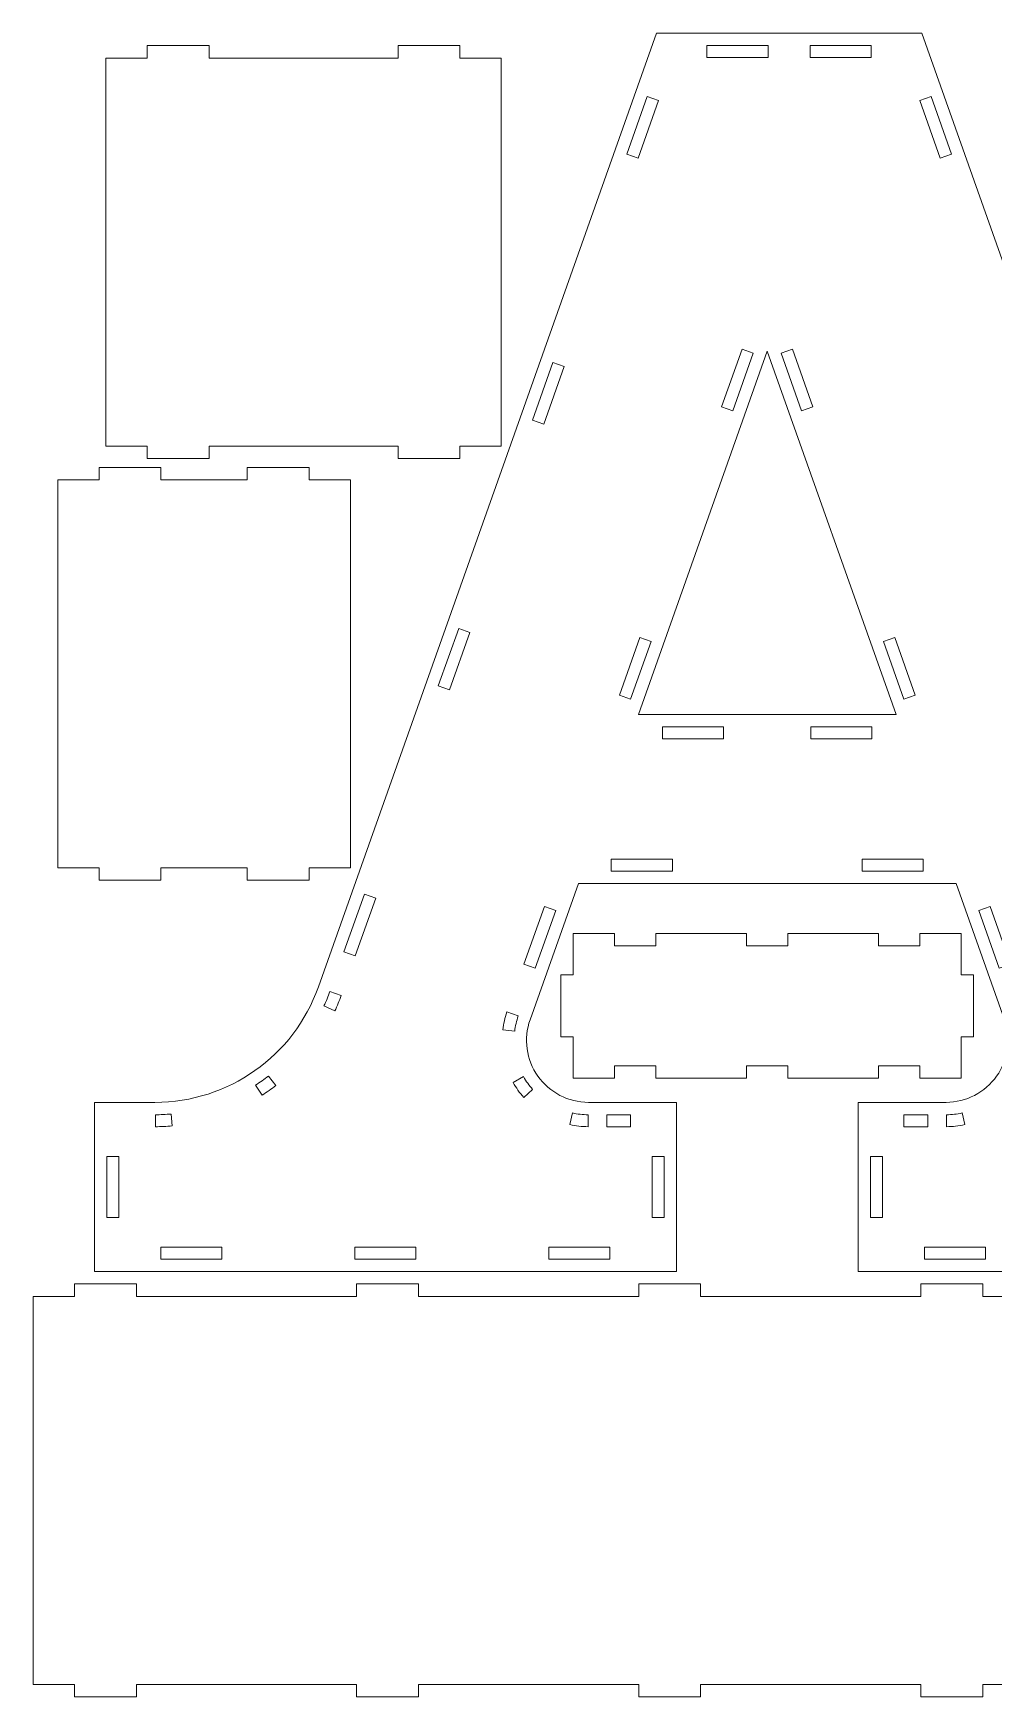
# Model space of a CAD drawing. Header units: millimetres. Extents: x -390 to 390, y -523 to 523.
# Drawn here: x -389.7 to -157, y -523.5 to -120.5 of the extents above; entities that cross this region are included whole.
import ezdxf

# ---------------------------------------------------------------- set-up
doc = ezdxf.new("R2010")
doc.units = ezdxf.units.MM
doc.header["$MEASUREMENT"] = 0
doc.layers.add('Camada 1', color=7, linetype='Continuous')

msp = doc.modelspace()

# ---------------------------------------------------------------- linework, layer by layer
at = {"layer": 'Camada 1', "color": 250, "lineweight": 20}
for points, knots in [([(-166.0942, -326.4617), (-166.0942, -326.4617), (-257.606, -326.4617), (-257.606, -326.4617), (-257.606, -326.4617), (-257.606, -326.4617), (-269.304, -359.4482), (-269.304, -359.4482), (-269.304, -359.4482), (-270.9254, -364.0203), (-270.2172, -369.1539), (-267.4183, -373.1161), (-267.4183, -373.1161), (-264.6073, -377.0955), (-260.0387, -379.4617), (-255.1667, -379.4617), (-255.1667, -379.4617), (-255.1667, -379.4617), (-233.8501, -379.4617), (-233.8501, -379.4617), (-233.8501, -379.4617), (-233.8501, -379.4617), (-233.8501, -420.4617), (-233.8501, -420.4617), (-233.8501, -420.4617), (-233.8501, -420.4617), (-374.8501, -420.4617), (-374.8501, -420.4617), (-374.8501, -420.4617), (-374.8501, -420.4617), (-374.8501, -379.4617), (-374.8501, -379.4617), (-374.8501, -379.4617), (-374.8501, -379.4617), (-360.1818, -379.4617), (-360.1818, -379.4617), (-360.1818, -379.4617), (-342.3975, -379.4617), (-326.5414, -368.2611), (-320.5973, -351.4996), (-320.5973, -351.4996), (-320.5973, -351.4996), (-238.6642, -120.4617), (-238.6642, -120.4617), (-238.6642, -120.4617), (-238.6642, -120.4617), (-174.4258, -120.4617), (-174.4258, -120.4617), (-174.4258, -120.4617), (-174.4258, -120.4617), (-92.4927, -351.4996), (-92.4927, -351.4996), (-92.4927, -351.4996), (-86.5486, -368.2611), (-70.6925, -379.4617), (-52.9082, -379.4617), (-52.9082, -379.4617), (-52.9082, -379.4617), (-38.2399, -379.4617), (-38.2399, -379.4617), (-38.2399, -379.4617), (-38.2399, -379.4617), (-38.2399, -420.4617), (-38.2399, -420.4617), (-38.2399, -420.4617), (-38.2399, -420.4617), (-189.8501, -420.4617), (-189.8501, -420.4617), (-189.8501, -420.4617), (-189.8501, -420.4617), (-189.8501, -379.4617), (-189.8501, -379.4617), (-189.8501, -379.4617), (-189.8501, -379.4617), (-168.5335, -379.4617), (-168.5335, -379.4617), (-168.5335, -379.4617), (-163.6614, -379.4617), (-159.0929, -377.0954), (-156.2819, -373.1161), (-156.2819, -373.1161), (-153.483, -369.1539), (-152.7746, -364.0203), (-154.3961, -359.4482), (-154.3961, -359.4482), (-154.3961, -359.4482), (-166.0942, -326.4617), (-166.0942, -326.4617)], [0, 0, 0, 0, 0.04347826, 0.04347826, 0.04347826, 0.04347826, 0.08695652, 0.08695652, 0.08695652, 0.08695652, 0.13043478, 0.13043478, 0.13043478, 0.13043478, 0.17391304, 0.17391304, 0.17391304, 0.17391304, 0.2173913, 0.2173913, 0.2173913, 0.2173913, 0.26086957, 0.26086957, 0.26086957, 0.26086957, 0.30434783, 0.30434783, 0.30434783, 0.30434783, 0.34782609, 0.34782609, 0.34782609, 0.34782609, 0.39130435, 0.39130435, 0.39130435, 0.39130435, 0.43478261, 0.43478261, 0.43478261, 0.43478261, 0.47826087, 0.47826087, 0.47826087, 0.47826087, 0.52173913, 0.52173913, 0.52173913, 0.52173913, 0.56521739, 0.56521739, 0.56521739, 0.56521739, 0.60869565, 0.60869565, 0.60869565, 0.60869565, 0.65217391, 0.65217391, 0.65217391, 0.65217391, 0.69565217, 0.69565217, 0.69565217, 0.69565217, 0.73913043, 0.73913043, 0.73913043, 0.73913043, 0.7826087, 0.7826087, 0.7826087, 0.7826087, 0.82608696, 0.82608696, 0.82608696, 0.82608696, 0.86956522, 0.86956522, 0.86956522, 0.86956522, 0.91304348, 0.91304348, 0.91304348, 0.91304348, 1, 1, 1, 1]), ([(-276.2998, -220.4617), (-276.2998, -220.4617), (-276.2998, -126.4617), (-276.2998, -126.4617), (-276.2998, -126.4617), (-276.2998, -126.4617), (-286.2998, -126.4617), (-286.2998, -126.4617), (-286.2998, -126.4617), (-286.2998, -126.4617), (-286.2998, -123.4617), (-286.2998, -123.4617), (-286.2998, -123.4617), (-286.2998, -123.4617), (-301.2998, -123.4617), (-301.2998, -123.4617), (-301.2998, -123.4617), (-301.2998, -123.4617), (-301.2998, -126.4617), (-301.2998, -126.4617), (-301.2998, -126.4617), (-301.2998, -126.4617), (-347.05, -126.4617), (-347.05, -126.4617), (-347.05, -126.4617), (-347.05, -126.4617), (-347.05, -123.4617), (-347.05, -123.4617), (-347.05, -123.4617), (-347.05, -123.4617), (-362.05, -123.4617), (-362.05, -123.4617), (-362.05, -123.4617), (-362.05, -123.4617), (-362.05, -126.4617), (-362.05, -126.4617), (-362.05, -126.4617), (-362.05, -126.4617), (-372.05, -126.4617), (-372.05, -126.4617), (-372.05, -126.4617), (-372.05, -126.4617), (-372.05, -220.4617), (-372.05, -220.4617), (-372.05, -220.4617), (-372.05, -220.4617), (-362.05, -220.4617), (-362.05, -220.4617), (-362.05, -220.4617), (-362.05, -220.4617), (-362.05, -223.4617), (-362.05, -223.4617), (-362.05, -223.4617), (-362.05, -223.4617), (-347.05, -223.4617), (-347.05, -223.4617), (-347.05, -223.4617), (-347.05, -223.4617), (-347.05, -220.4617), (-347.05, -220.4617), (-347.05, -220.4617), (-347.05, -220.4617), (-301.2998, -220.4617), (-301.2998, -220.4617), (-301.2998, -220.4617), (-301.2998, -220.4617), (-301.2998, -223.4617), (-301.2998, -223.4617), (-301.2998, -223.4617), (-301.2998, -223.4617), (-286.2998, -223.4617), (-286.2998, -223.4617), (-286.2998, -223.4617), (-286.2998, -223.4617), (-286.2998, -220.4617), (-286.2998, -220.4617), (-286.2998, -220.4617), (-286.2998, -220.4617), (-276.2998, -220.4617), (-276.2998, -220.4617)], [0, 0, 0, 0, 0.04761905, 0.04761905, 0.04761905, 0.04761905, 0.0952381, 0.0952381, 0.0952381, 0.0952381, 0.14285714, 0.14285714, 0.14285714, 0.14285714, 0.19047619, 0.19047619, 0.19047619, 0.19047619, 0.23809524, 0.23809524, 0.23809524, 0.23809524, 0.28571429, 0.28571429, 0.28571429, 0.28571429, 0.33333333, 0.33333333, 0.33333333, 0.33333333, 0.38095238, 0.38095238, 0.38095238, 0.38095238, 0.42857143, 0.42857143, 0.42857143, 0.42857143, 0.47619048, 0.47619048, 0.47619048, 0.47619048, 0.52380952, 0.52380952, 0.52380952, 0.52380952, 0.57142857, 0.57142857, 0.57142857, 0.57142857, 0.61904762, 0.61904762, 0.61904762, 0.61904762, 0.66666667, 0.66666667, 0.66666667, 0.66666667, 0.71428571, 0.71428571, 0.71428571, 0.71428571, 0.76190476, 0.76190476, 0.76190476, 0.76190476, 0.80952381, 0.80952381, 0.80952381, 0.80952381, 0.85714286, 0.85714286, 0.85714286, 0.85714286, 0.9047619, 0.9047619, 0.9047619, 0.9047619, 1, 1, 1, 1]), ([(-226.445, -123.4617), (-226.445, -123.4617), (-226.445, -126.3617), (-226.445, -126.3617), (-226.445, -126.3617), (-226.445, -126.3617), (-211.645, -126.3617), (-211.645, -126.3617), (-211.645, -126.3617), (-211.645, -126.3617), (-211.645, -123.4617), (-211.645, -123.4617), (-211.645, -123.4617), (-211.645, -123.4617), (-226.445, -123.4617), (-226.445, -123.4617)], [0, 0, 0, 0, 0.2, 0.2, 0.2, 0.2, 0.4, 0.4, 0.4, 0.4, 0.6, 0.6, 0.6, 0.6, 1, 1, 1, 1]), ([(-201.445, -123.4617), (-201.445, -123.4617), (-201.445, -126.3617), (-201.445, -126.3617), (-201.445, -126.3617), (-201.445, -126.3617), (-186.645, -126.3617), (-186.645, -126.3617), (-186.645, -126.3617), (-186.645, -126.3617), (-186.645, -123.4617), (-186.645, -123.4617), (-186.645, -123.4617), (-186.645, -123.4617), (-201.445, -123.4617), (-201.445, -123.4617)], [0, 0, 0, 0, 0.2, 0.2, 0.2, 0.2, 0.4, 0.4, 0.4, 0.4, 0.6, 0.6, 0.6, 0.6, 1, 1, 1, 1]), ([(-243.1369, -150.7264), (-243.1369, -150.7264), (-238.1903, -136.7776), (-238.1903, -136.7776), (-238.1903, -136.7776), (-238.1903, -136.7776), (-240.9235, -135.8083), (-240.9235, -135.8083), (-240.9235, -135.8083), (-240.9235, -135.8083), (-245.8702, -149.7571), (-245.8702, -149.7571), (-245.8702, -149.7571), (-245.8702, -149.7571), (-243.1369, -150.7264), (-243.1369, -150.7264)], [0, 0, 0, 0, 0.2, 0.2, 0.2, 0.2, 0.4, 0.4, 0.4, 0.4, 0.6, 0.6, 0.6, 0.6, 1, 1, 1, 1]), ([(-172.1665, -135.8083), (-172.1665, -135.8083), (-174.8997, -136.7776), (-174.8997, -136.7776), (-174.8997, -136.7776), (-174.8997, -136.7776), (-169.9531, -150.7264), (-169.9531, -150.7264), (-169.9531, -150.7264), (-169.9531, -150.7264), (-167.2198, -149.7571), (-167.2198, -149.7571), (-167.2198, -149.7571), (-167.2198, -149.7571), (-172.1665, -135.8083), (-172.1665, -135.8083)], [0, 0, 0, 0, 0.2, 0.2, 0.2, 0.2, 0.4, 0.4, 0.4, 0.4, 0.6, 0.6, 0.6, 0.6, 1, 1, 1, 1]), ([(-243.0662, -285.4617), (-243.0662, -285.4617), (-180.634, -285.4617), (-180.634, -285.4617), (-180.634, -285.4617), (-180.634, -285.4617), (-211.8501, -197.4374), (-211.8501, -197.4374), (-211.8501, -197.4374), (-211.8501, -197.4374), (-243.0662, -285.4617), (-243.0662, -285.4617)], [0, 0, 0, 0, 0.25, 0.25, 0.25, 0.25, 0.5, 0.5, 0.5, 0.5, 1, 1, 1, 1]), ([(-215.2259, -197.9809), (-215.2259, -197.9809), (-217.9591, -197.0116), (-217.9591, -197.0116), (-217.9591, -197.0116), (-217.9591, -197.0116), (-222.9058, -210.9604), (-222.9058, -210.9604), (-222.9058, -210.9604), (-222.9058, -210.9604), (-220.1726, -211.9297), (-220.1726, -211.9297), (-220.1726, -211.9297), (-220.1726, -211.9297), (-215.2259, -197.9809), (-215.2259, -197.9809)], [0, 0, 0, 0, 0.2, 0.2, 0.2, 0.2, 0.4, 0.4, 0.4, 0.4, 0.6, 0.6, 0.6, 0.6, 1, 1, 1, 1]), ([(-200.7944, -210.9604), (-200.7944, -210.9604), (-205.7411, -197.0116), (-205.7411, -197.0116), (-205.7411, -197.0116), (-205.7411, -197.0116), (-208.4743, -197.9809), (-208.4743, -197.9809), (-208.4743, -197.9809), (-208.4743, -197.9809), (-203.5276, -211.9297), (-203.5276, -211.9297), (-203.5276, -211.9297), (-203.5276, -211.9297), (-200.7944, -210.9604), (-200.7944, -210.9604)], [0, 0, 0, 0, 0.2, 0.2, 0.2, 0.2, 0.4, 0.4, 0.4, 0.4, 0.6, 0.6, 0.6, 0.6, 1, 1, 1, 1]), ([(-268.7115, -214.1658), (-268.7115, -214.1658), (-265.9782, -215.1351), (-265.9782, -215.1351), (-265.9782, -215.1351), (-265.9782, -215.1351), (-261.0316, -201.1862), (-261.0316, -201.1862), (-261.0316, -201.1862), (-261.0316, -201.1862), (-263.7647, -200.2169), (-263.7647, -200.2169), (-263.7647, -200.2169), (-263.7647, -200.2169), (-268.7115, -214.1658), (-268.7115, -214.1658)], [0, 0, 0, 0, 0.2, 0.2, 0.2, 0.2, 0.4, 0.4, 0.4, 0.4, 0.6, 0.6, 0.6, 0.6, 1, 1, 1, 1]), ([(-312.8124, -322.6454), (-312.8124, -322.6454), (-312.8124, -228.6454), (-312.8124, -228.6454), (-312.8124, -228.6454), (-312.8124, -228.6454), (-322.8124, -228.6454), (-322.8124, -228.6454), (-322.8124, -228.6454), (-322.8124, -228.6454), (-322.8124, -225.6454), (-322.8124, -225.6454), (-322.8124, -225.6454), (-322.8124, -225.6454), (-337.8124, -225.6454), (-337.8124, -225.6454), (-337.8124, -225.6454), (-337.8124, -225.6454), (-337.8124, -228.6454), (-337.8124, -228.6454), (-337.8124, -228.6454), (-337.8124, -228.6454), (-358.7386, -228.6454), (-358.7386, -228.6454), (-358.7386, -228.6454), (-358.7386, -228.6454), (-358.7386, -225.6454), (-358.7386, -225.6454), (-358.7386, -225.6454), (-358.7386, -225.6454), (-373.7386, -225.6454), (-373.7386, -225.6454), (-373.7386, -225.6454), (-373.7386, -225.6454), (-373.7386, -228.6454), (-373.7386, -228.6454), (-373.7386, -228.6454), (-373.7386, -228.6454), (-383.7386, -228.6454), (-383.7386, -228.6454), (-383.7386, -228.6454), (-383.7386, -228.6454), (-383.7386, -322.6454), (-383.7386, -322.6454), (-383.7386, -322.6454), (-383.7386, -322.6454), (-373.7386, -322.6454), (-373.7386, -322.6454), (-373.7386, -322.6454), (-373.7386, -322.6454), (-373.7386, -325.6454), (-373.7386, -325.6454), (-373.7386, -325.6454), (-373.7386, -325.6454), (-358.7386, -325.6454), (-358.7386, -325.6454), (-358.7386, -325.6454), (-358.7386, -325.6454), (-358.7386, -322.6454), (-358.7386, -322.6454), (-358.7386, -322.6454), (-358.7386, -322.6454), (-337.8124, -322.6454), (-337.8124, -322.6454), (-337.8124, -322.6454), (-337.8124, -322.6454), (-337.8124, -325.6454), (-337.8124, -325.6454), (-337.8124, -325.6454), (-337.8124, -325.6454), (-322.8124, -325.6454), (-322.8124, -325.6454), (-322.8124, -325.6454), (-322.8124, -325.6454), (-322.8124, -322.6454), (-322.8124, -322.6454), (-322.8124, -322.6454), (-322.8124, -322.6454), (-312.8124, -322.6454), (-312.8124, -322.6454)], [0, 0, 0, 0, 0.04761905, 0.04761905, 0.04761905, 0.04761905, 0.0952381, 0.0952381, 0.0952381, 0.0952381, 0.14285714, 0.14285714, 0.14285714, 0.14285714, 0.19047619, 0.19047619, 0.19047619, 0.19047619, 0.23809524, 0.23809524, 0.23809524, 0.23809524, 0.28571429, 0.28571429, 0.28571429, 0.28571429, 0.33333333, 0.33333333, 0.33333333, 0.33333333, 0.38095238, 0.38095238, 0.38095238, 0.38095238, 0.42857143, 0.42857143, 0.42857143, 0.42857143, 0.47619048, 0.47619048, 0.47619048, 0.47619048, 0.52380952, 0.52380952, 0.52380952, 0.52380952, 0.57142857, 0.57142857, 0.57142857, 0.57142857, 0.61904762, 0.61904762, 0.61904762, 0.61904762, 0.66666667, 0.66666667, 0.66666667, 0.66666667, 0.71428571, 0.71428571, 0.71428571, 0.71428571, 0.76190476, 0.76190476, 0.76190476, 0.76190476, 0.80952381, 0.80952381, 0.80952381, 0.80952381, 0.85714286, 0.85714286, 0.85714286, 0.85714286, 0.9047619, 0.9047619, 0.9047619, 0.9047619, 1, 1, 1, 1]), ([(-291.5527, -278.5744), (-291.5527, -278.5744), (-288.8195, -279.5437), (-288.8195, -279.5437), (-288.8195, -279.5437), (-288.8195, -279.5437), (-283.8729, -265.5949), (-283.8729, -265.5949), (-283.8729, -265.5949), (-283.8729, -265.5949), (-286.606, -264.6256), (-286.606, -264.6256), (-286.606, -264.6256), (-286.606, -264.6256), (-291.5527, -278.5744), (-291.5527, -278.5744)], [0, 0, 0, 0, 0.2, 0.2, 0.2, 0.2, 0.4, 0.4, 0.4, 0.4, 0.6, 0.6, 0.6, 0.6, 1, 1, 1, 1]), ([(-239.9934, -267.8212), (-239.9934, -267.8212), (-242.7266, -266.8519), (-242.7266, -266.8519), (-242.7266, -266.8519), (-242.7266, -266.8519), (-247.6733, -280.8008), (-247.6733, -280.8008), (-247.6733, -280.8008), (-247.6733, -280.8008), (-244.9401, -281.77), (-244.9401, -281.77), (-244.9401, -281.77), (-244.9401, -281.77), (-239.9934, -267.8212), (-239.9934, -267.8212)], [0, 0, 0, 0, 0.2, 0.2, 0.2, 0.2, 0.4, 0.4, 0.4, 0.4, 0.6, 0.6, 0.6, 0.6, 1, 1, 1, 1]), ([(-178.7601, -281.77), (-178.7601, -281.77), (-176.0269, -280.8008), (-176.0269, -280.8008), (-176.0269, -280.8008), (-176.0269, -280.8008), (-180.9736, -266.8519), (-180.9736, -266.8519), (-180.9736, -266.8519), (-180.9736, -266.8519), (-183.7068, -267.8212), (-183.7068, -267.8212), (-183.7068, -267.8212), (-183.7068, -267.8212), (-178.7601, -281.77), (-178.7601, -281.77)], [0, 0, 0, 0, 0.2, 0.2, 0.2, 0.2, 0.4, 0.4, 0.4, 0.4, 0.6, 0.6, 0.6, 0.6, 1, 1, 1, 1]), ([(-237.2132, -288.4617), (-237.2132, -288.4617), (-237.2132, -291.3617), (-237.2132, -291.3617), (-237.2132, -291.3617), (-237.2132, -291.3617), (-222.4132, -291.3617), (-222.4132, -291.3617), (-222.4132, -291.3617), (-222.4132, -291.3617), (-222.4132, -288.4617), (-222.4132, -288.4617), (-222.4132, -288.4617), (-222.4132, -288.4617), (-237.2132, -288.4617), (-237.2132, -288.4617)], [0, 0, 0, 0, 0.2, 0.2, 0.2, 0.2, 0.4, 0.4, 0.4, 0.4, 0.6, 0.6, 0.6, 0.6, 1, 1, 1, 1]), ([(-201.287, -288.4617), (-201.287, -288.4617), (-201.287, -291.3617), (-201.287, -291.3617), (-201.287, -291.3617), (-201.287, -291.3617), (-186.487, -291.3617), (-186.487, -291.3617), (-186.487, -291.3617), (-186.487, -291.3617), (-186.487, -288.4617), (-186.487, -288.4617), (-186.487, -288.4617), (-186.487, -288.4617), (-201.287, -288.4617), (-201.287, -288.4617)], [0, 0, 0, 0, 0.2, 0.2, 0.2, 0.2, 0.4, 0.4, 0.4, 0.4, 0.6, 0.6, 0.6, 0.6, 1, 1, 1, 1]), ([(-234.8252, -323.4617), (-234.8252, -323.4617), (-234.8252, -320.5617), (-234.8252, -320.5617), (-234.8252, -320.5617), (-234.8252, -320.5617), (-249.6252, -320.5617), (-249.6252, -320.5617), (-249.6252, -320.5617), (-249.6252, -320.5617), (-249.6252, -323.4617), (-249.6252, -323.4617), (-249.6252, -323.4617), (-249.6252, -323.4617), (-234.8252, -323.4617), (-234.8252, -323.4617)], [0, 0, 0, 0, 0.2, 0.2, 0.2, 0.2, 0.4, 0.4, 0.4, 0.4, 0.6, 0.6, 0.6, 0.6, 1, 1, 1, 1]), ([(-174.075, -323.4617), (-174.075, -323.4617), (-174.075, -320.5617), (-174.075, -320.5617), (-174.075, -320.5617), (-174.075, -320.5617), (-188.875, -320.5617), (-188.875, -320.5617), (-188.875, -320.5617), (-188.875, -320.5617), (-188.875, -323.4617), (-188.875, -323.4617), (-188.875, -323.4617), (-188.875, -323.4617), (-174.075, -323.4617), (-174.075, -323.4617)], [0, 0, 0, 0, 0.2, 0.2, 0.2, 0.2, 0.4, 0.4, 0.4, 0.4, 0.6, 0.6, 0.6, 0.6, 1, 1, 1, 1]), ([(-314.394, -342.9831), (-314.394, -342.9831), (-311.6608, -343.9524), (-311.6608, -343.9524), (-311.6608, -343.9524), (-311.6608, -343.9524), (-306.7141, -330.0036), (-306.7141, -330.0036), (-306.7141, -330.0036), (-306.7141, -330.0036), (-309.4473, -329.0343), (-309.4473, -329.0343), (-309.4473, -329.0343), (-309.4473, -329.0343), (-314.394, -342.9831), (-314.394, -342.9831)], [0, 0, 0, 0, 0.2, 0.2, 0.2, 0.2, 0.4, 0.4, 0.4, 0.4, 0.6, 0.6, 0.6, 0.6, 1, 1, 1, 1]), ([(-263.101, -332.9809), (-263.101, -332.9809), (-265.8342, -332.0116), (-265.8342, -332.0116), (-265.8342, -332.0116), (-265.8342, -332.0116), (-270.7809, -345.9604), (-270.7809, -345.9604), (-270.7809, -345.9604), (-270.7809, -345.9604), (-268.0476, -346.9297), (-268.0476, -346.9297), (-268.0476, -346.9297), (-268.0476, -346.9297), (-263.101, -332.9809), (-263.101, -332.9809)], [0, 0, 0, 0, 0.2, 0.2, 0.2, 0.2, 0.4, 0.4, 0.4, 0.4, 0.6, 0.6, 0.6, 0.6, 1, 1, 1, 1]), ([(-155.6525, -346.9297), (-155.6525, -346.9297), (-152.9193, -345.9604), (-152.9193, -345.9604), (-152.9193, -345.9604), (-152.9193, -345.9604), (-157.866, -332.0116), (-157.866, -332.0116), (-157.866, -332.0116), (-157.866, -332.0116), (-160.5992, -332.9809), (-160.5992, -332.9809), (-160.5992, -332.9809), (-160.5992, -332.9809), (-155.6525, -346.9297), (-155.6525, -346.9297)], [0, 0, 0, 0, 0.2, 0.2, 0.2, 0.2, 0.4, 0.4, 0.4, 0.4, 0.6, 0.6, 0.6, 0.6, 1, 1, 1, 1]), ([(-164.8569, -373.5783), (-164.8569, -373.5783), (-164.8569, -363.5783), (-164.8569, -363.5783), (-164.8569, -363.5783), (-164.8569, -363.5783), (-161.8569, -363.5783), (-161.8569, -363.5783), (-161.8569, -363.5783), (-161.8569, -363.5783), (-161.8569, -348.5783), (-161.8569, -348.5783), (-161.8569, -348.5783), (-161.8569, -348.5783), (-164.8569, -348.5783), (-164.8569, -348.5783), (-164.8569, -348.5783), (-164.8569, -348.5783), (-164.8569, -338.5783), (-164.8569, -338.5783), (-164.8569, -338.5783), (-164.8569, -338.5783), (-174.8569, -338.5783), (-174.8569, -338.5783), (-174.8569, -338.5783), (-174.8569, -338.5783), (-174.8569, -341.5783), (-174.8569, -341.5783), (-174.8569, -341.5783), (-174.8569, -341.5783), (-184.8569, -341.5783), (-184.8569, -341.5783), (-184.8569, -341.5783), (-184.8569, -341.5783), (-184.8569, -338.5783), (-184.8569, -338.5783), (-184.8569, -338.5783), (-184.8569, -338.5783), (-206.8569, -338.5783), (-206.8569, -338.5783), (-206.8569, -338.5783), (-206.8569, -338.5783), (-206.8569, -341.5783), (-206.8569, -341.5783), (-206.8569, -341.5783), (-206.8569, -341.5783), (-216.8569, -341.5783), (-216.8569, -341.5783), (-216.8569, -341.5783), (-216.8569, -341.5783), (-216.8569, -338.5783), (-216.8569, -338.5783), (-216.8569, -338.5783), (-216.8569, -338.5783), (-238.8569, -338.5783), (-238.8569, -338.5783), (-238.8569, -338.5783), (-238.8569, -338.5783), (-238.8569, -341.5783), (-238.8569, -341.5783), (-238.8569, -341.5783), (-238.8569, -341.5783), (-248.8569, -341.5783), (-248.8569, -341.5783), (-248.8569, -341.5783), (-248.8569, -341.5783), (-248.8569, -338.5783), (-248.8569, -338.5783), (-248.8569, -338.5783), (-248.8569, -338.5783), (-258.8569, -338.5783), (-258.8569, -338.5783), (-258.8569, -338.5783), (-258.8569, -338.5783), (-258.8569, -348.5783), (-258.8569, -348.5783), (-258.8569, -348.5783), (-258.8569, -348.5783), (-261.8569, -348.5783), (-261.8569, -348.5783), (-261.8569, -348.5783), (-261.8569, -348.5783), (-261.8569, -363.5783), (-261.8569, -363.5783), (-261.8569, -363.5783), (-261.8569, -363.5783), (-258.8569, -363.5783), (-258.8569, -363.5783), (-258.8569, -363.5783), (-258.8569, -363.5783), (-258.8569, -373.5783), (-258.8569, -373.5783), (-258.8569, -373.5783), (-258.8569, -373.5783), (-248.8569, -373.5783), (-248.8569, -373.5783), (-248.8569, -373.5783), (-248.8569, -373.5783), (-248.8569, -370.5783), (-248.8569, -370.5783), (-248.8569, -370.5783), (-248.8569, -370.5783), (-238.8569, -370.5783), (-238.8569, -370.5783), (-238.8569, -370.5783), (-238.8569, -370.5783), (-238.8569, -373.5783), (-238.8569, -373.5783), (-238.8569, -373.5783), (-238.8569, -373.5783), (-216.8569, -373.5783), (-216.8569, -373.5783), (-216.8569, -373.5783), (-216.8569, -373.5783), (-216.8569, -370.5783), (-216.8569, -370.5783), (-216.8569, -370.5783), (-216.8569, -370.5783), (-206.8569, -370.5783), (-206.8569, -370.5783), (-206.8569, -370.5783), (-206.8569, -370.5783), (-206.8569, -373.5783), (-206.8569, -373.5783), (-206.8569, -373.5783), (-206.8569, -373.5783), (-184.8569, -373.5783), (-184.8569, -373.5783), (-184.8569, -373.5783), (-184.8569, -373.5783), (-184.8569, -370.5783), (-184.8569, -370.5783), (-184.8569, -370.5783), (-184.8569, -370.5783), (-174.8569, -370.5783), (-174.8569, -370.5783), (-174.8569, -370.5783), (-174.8569, -370.5783), (-174.8569, -373.5783), (-174.8569, -373.5783), (-174.8569, -373.5783), (-174.8569, -373.5783), (-164.8569, -373.5783), (-164.8569, -373.5783)], [0, 0, 0, 0, 0.02702703, 0.02702703, 0.02702703, 0.02702703, 0.05405405, 0.05405405, 0.05405405, 0.05405405, 0.08108108, 0.08108108, 0.08108108, 0.08108108, 0.10810811, 0.10810811, 0.10810811, 0.10810811, 0.13513514, 0.13513514, 0.13513514, 0.13513514, 0.16216216, 0.16216216, 0.16216216, 0.16216216, 0.18918919, 0.18918919, 0.18918919, 0.18918919, 0.21621622, 0.21621622, 0.21621622, 0.21621622, 0.24324324, 0.24324324, 0.24324324, 0.24324324, 0.27027027, 0.27027027, 0.27027027, 0.27027027, 0.2972973, 0.2972973, 0.2972973, 0.2972973, 0.32432432, 0.32432432, 0.32432432, 0.32432432, 0.35135135, 0.35135135, 0.35135135, 0.35135135, 0.37837838, 0.37837838, 0.37837838, 0.37837838, 0.40540541, 0.40540541, 0.40540541, 0.40540541, 0.43243243, 0.43243243, 0.43243243, 0.43243243, 0.45945946, 0.45945946, 0.45945946, 0.45945946, 0.48648649, 0.48648649, 0.48648649, 0.48648649, 0.51351351, 0.51351351, 0.51351351, 0.51351351, 0.54054054, 0.54054054, 0.54054054, 0.54054054, 0.56756757, 0.56756757, 0.56756757, 0.56756757, 0.59459459, 0.59459459, 0.59459459, 0.59459459, 0.62162162, 0.62162162, 0.62162162, 0.62162162, 0.64864865, 0.64864865, 0.64864865, 0.64864865, 0.67567568, 0.67567568, 0.67567568, 0.67567568, 0.7027027, 0.7027027, 0.7027027, 0.7027027, 0.72972973, 0.72972973, 0.72972973, 0.72972973, 0.75675676, 0.75675676, 0.75675676, 0.75675676, 0.78378378, 0.78378378, 0.78378378, 0.78378378, 0.81081081, 0.81081081, 0.81081081, 0.81081081, 0.83783784, 0.83783784, 0.83783784, 0.83783784, 0.86486486, 0.86486486, 0.86486486, 0.86486486, 0.89189189, 0.89189189, 0.89189189, 0.89189189, 0.91891892, 0.91891892, 0.91891892, 0.91891892, 0.94594595, 0.94594595, 0.94594595, 0.94594595, 1, 1, 1, 1]), ([(-319.2324, -356.1176), (-319.2324, -356.1176), (-316.595, -357.3263), (-316.595, -357.3263), (-316.595, -357.3263), (-316.0339, -356.0951), (-315.525, -354.8401), (-315.0701, -353.5658), (-315.0701, -353.5658), (-315.0701, -353.5658), (-317.8041, -352.5962), (-317.8041, -352.5962), (-317.8041, -352.5962), (-318.2332, -353.7976), (-318.7107, -354.9716), (-319.2324, -356.1176)], [0, 0, 0, 0, 0.2, 0.2, 0.2, 0.2, 0.4, 0.4, 0.4, 0.4, 0.6, 0.6, 0.6, 0.6, 1, 1, 1, 1]), ([(-272.1642, -358.54), (-272.1642, -358.54), (-274.8979, -357.5706), (-274.8979, -357.5706), (-274.8979, -357.5706), (-275.3877, -358.9728), (-275.7269, -360.4255), (-275.9091, -361.8996), (-275.9091, -361.8996), (-275.9091, -361.8996), (-273.029, -362.2414), (-273.029, -362.2414), (-273.029, -362.2414), (-272.8738, -360.9927), (-272.5865, -359.752), (-272.1642, -358.54)], [0, 0, 0, 0, 0.2, 0.2, 0.2, 0.2, 0.4, 0.4, 0.4, 0.4, 0.6, 0.6, 0.6, 0.6, 1, 1, 1, 1]), ([(-335.7944, -375.2788), (-335.7944, -375.2788), (-334.2275, -377.7206), (-334.2275, -377.7206), (-334.2275, -377.7206), (-333.0902, -376.9875), (-331.9842, -376.2061), (-330.9131, -375.3794), (-330.9131, -375.3794), (-330.9131, -375.3794), (-332.6907, -373.0863), (-332.6907, -373.0863), (-332.6907, -373.0863), (-333.6941, -373.8604), (-334.7295, -374.592), (-335.7944, -375.2788)], [0, 0, 0, 0, 0.2, 0.2, 0.2, 0.2, 0.4, 0.4, 0.4, 0.4, 0.6, 0.6, 0.6, 0.6, 1, 1, 1, 1]), ([(-270.8831, -373.2366), (-270.8831, -373.2366), (-273.4229, -374.6362), (-273.4229, -374.6362), (-273.4229, -374.6362), (-272.6998, -375.9336), (-271.8391, -377.1521), (-270.858, -378.2673), (-270.858, -378.2673), (-270.858, -378.2673), (-268.69, -376.3413), (-268.69, -376.3413), (-268.69, -376.3413), (-269.1065, -375.8671), (-269.5002, -375.3686), (-269.8686, -374.847), (-269.8686, -374.847), (-270.2371, -374.3254), (-270.5754, -373.7877), (-270.8831, -373.2366)], [0, 0, 0, 0, 0.16666667, 0.16666667, 0.16666667, 0.16666667, 0.33333333, 0.33333333, 0.33333333, 0.33333333, 0.5, 0.5, 0.5, 0.5, 0.66666667, 0.66666667, 0.66666667, 0.66666667, 1, 1, 1, 1]), ([(-360.0818, -382.4607), (-360.0818, -382.4607), (-360.0818, -385.3616), (-360.0818, -385.3616), (-360.0818, -385.3616), (-358.7287, -385.3588), (-357.3759, -385.2986), (-356.0279, -385.1813), (-356.0279, -385.1813), (-356.0279, -385.1813), (-356.2855, -382.2915), (-356.2855, -382.2915), (-356.2855, -382.2915), (-357.54, -382.4001), (-358.8061, -382.4579), (-360.0818, -382.4607)], [0, 0, 0, 0, 0.2, 0.2, 0.2, 0.2, 0.4, 0.4, 0.4, 0.4, 0.6, 0.6, 0.6, 0.6, 1, 1, 1, 1]), ([(-259.0443, -382.0388), (-259.0443, -382.0388), (-259.6848, -384.8675), (-259.6848, -384.8675), (-259.6848, -384.8675), (-258.2346, -385.1886), (-256.752, -385.3543), (-255.2667, -385.3615), (-255.2667, -385.3615), (-255.2667, -385.3615), (-255.2667, -382.4609), (-255.2667, -382.4609), (-255.2667, -382.4609), (-256.5502, -382.4538), (-257.8154, -382.3099), (-259.0443, -382.0388)], [0, 0, 0, 0, 0.2, 0.2, 0.2, 0.2, 0.4, 0.4, 0.4, 0.4, 0.6, 0.6, 0.6, 0.6, 1, 1, 1, 1]), ([(-250.7501, -382.4617), (-250.7501, -382.4617), (-250.7501, -385.3617), (-250.7501, -385.3617), (-250.7501, -385.3617), (-250.7501, -385.3617), (-244.9501, -385.3617), (-244.9501, -385.3617), (-244.9501, -385.3617), (-244.9501, -385.3617), (-244.9501, -382.4617), (-244.9501, -382.4617), (-244.9501, -382.4617), (-244.9501, -382.4617), (-250.7501, -382.4617), (-250.7501, -382.4617)], [0, 0, 0, 0, 0.2, 0.2, 0.2, 0.2, 0.4, 0.4, 0.4, 0.4, 0.6, 0.6, 0.6, 0.6, 1, 1, 1, 1]), ([(-178.7501, -382.4617), (-178.7501, -382.4617), (-178.7501, -385.3617), (-178.7501, -385.3617), (-178.7501, -385.3617), (-178.7501, -385.3617), (-172.9501, -385.3617), (-172.9501, -385.3617), (-172.9501, -385.3617), (-172.9501, -385.3617), (-172.9501, -382.4617), (-172.9501, -382.4617), (-172.9501, -382.4617), (-172.9501, -382.4617), (-178.7501, -382.4617), (-178.7501, -382.4617)], [0, 0, 0, 0, 0.2, 0.2, 0.2, 0.2, 0.4, 0.4, 0.4, 0.4, 0.6, 0.6, 0.6, 0.6, 1, 1, 1, 1]), ([(-168.4335, -382.4609), (-168.4335, -382.4609), (-168.4335, -385.3615), (-168.4335, -385.3615), (-168.4335, -385.3615), (-166.9482, -385.3543), (-165.4656, -385.1886), (-164.0154, -384.8675), (-164.0154, -384.8675), (-164.0154, -384.8675), (-164.6559, -382.0388), (-164.6559, -382.0388), (-164.6559, -382.0388), (-165.8847, -382.3099), (-167.15, -382.4538), (-168.4335, -382.4609)], [0, 0, 0, 0, 0.2, 0.2, 0.2, 0.2, 0.4, 0.4, 0.4, 0.4, 0.6, 0.6, 0.6, 0.6, 1, 1, 1, 1]), ([(-371.8501, -407.3617), (-371.8501, -407.3617), (-368.9501, -407.3617), (-368.9501, -407.3617), (-368.9501, -407.3617), (-368.9501, -407.3617), (-368.9501, -392.5617), (-368.9501, -392.5617), (-368.9501, -392.5617), (-368.9501, -392.5617), (-371.8501, -392.5617), (-371.8501, -392.5617), (-371.8501, -392.5617), (-371.8501, -392.5617), (-371.8501, -407.3617), (-371.8501, -407.3617)], [0, 0, 0, 0, 0.2, 0.2, 0.2, 0.2, 0.4, 0.4, 0.4, 0.4, 0.6, 0.6, 0.6, 0.6, 1, 1, 1, 1]), ([(-236.8501, -392.5617), (-236.8501, -392.5617), (-239.7501, -392.5617), (-239.7501, -392.5617), (-239.7501, -392.5617), (-239.7501, -392.5617), (-239.7501, -407.3617), (-239.7501, -407.3617), (-239.7501, -407.3617), (-239.7501, -407.3617), (-236.8501, -407.3617), (-236.8501, -407.3617), (-236.8501, -407.3617), (-236.8501, -407.3617), (-236.8501, -392.5617), (-236.8501, -392.5617)], [0, 0, 0, 0, 0.2, 0.2, 0.2, 0.2, 0.4, 0.4, 0.4, 0.4, 0.6, 0.6, 0.6, 0.6, 1, 1, 1, 1]), ([(-186.8501, -407.3617), (-186.8501, -407.3617), (-183.9501, -407.3617), (-183.9501, -407.3617), (-183.9501, -407.3617), (-183.9501, -407.3617), (-183.9501, -392.5617), (-183.9501, -392.5617), (-183.9501, -392.5617), (-183.9501, -392.5617), (-186.8501, -392.5617), (-186.8501, -392.5617), (-186.8501, -392.5617), (-186.8501, -392.5617), (-186.8501, -407.3617), (-186.8501, -407.3617)], [0, 0, 0, 0, 0.2, 0.2, 0.2, 0.2, 0.4, 0.4, 0.4, 0.4, 0.6, 0.6, 0.6, 0.6, 1, 1, 1, 1]), ([(-343.9501, -417.4617), (-343.9501, -417.4617), (-343.9501, -414.5617), (-343.9501, -414.5617), (-343.9501, -414.5617), (-343.9501, -414.5617), (-358.7501, -414.5617), (-358.7501, -414.5617), (-358.7501, -414.5617), (-358.7501, -414.5617), (-358.7501, -417.4617), (-358.7501, -417.4617), (-358.7501, -417.4617), (-358.7501, -417.4617), (-343.9501, -417.4617), (-343.9501, -417.4617)], [0, 0, 0, 0, 0.2, 0.2, 0.2, 0.2, 0.4, 0.4, 0.4, 0.4, 0.6, 0.6, 0.6, 0.6, 1, 1, 1, 1]), ([(-296.9501, -417.4617), (-296.9501, -417.4617), (-296.9501, -414.5617), (-296.9501, -414.5617), (-296.9501, -414.5617), (-296.9501, -414.5617), (-311.7501, -414.5617), (-311.7501, -414.5617), (-311.7501, -414.5617), (-311.7501, -414.5617), (-311.7501, -417.4617), (-311.7501, -417.4617), (-311.7501, -417.4617), (-311.7501, -417.4617), (-296.9501, -417.4617), (-296.9501, -417.4617)], [0, 0, 0, 0, 0.2, 0.2, 0.2, 0.2, 0.4, 0.4, 0.4, 0.4, 0.6, 0.6, 0.6, 0.6, 1, 1, 1, 1]), ([(-249.9501, -417.4617), (-249.9501, -417.4617), (-249.9501, -414.5617), (-249.9501, -414.5617), (-249.9501, -414.5617), (-249.9501, -414.5617), (-264.7501, -414.5617), (-264.7501, -414.5617), (-264.7501, -414.5617), (-264.7501, -414.5617), (-264.7501, -417.4617), (-264.7501, -417.4617), (-264.7501, -417.4617), (-264.7501, -417.4617), (-249.9501, -417.4617), (-249.9501, -417.4617)], [0, 0, 0, 0, 0.2, 0.2, 0.2, 0.2, 0.4, 0.4, 0.4, 0.4, 0.6, 0.6, 0.6, 0.6, 1, 1, 1, 1]), ([(-158.9501, -417.4617), (-158.9501, -417.4617), (-158.9501, -414.5617), (-158.9501, -414.5617), (-158.9501, -414.5617), (-158.9501, -414.5617), (-173.7501, -414.5617), (-173.7501, -414.5617), (-173.7501, -414.5617), (-173.7501, -414.5617), (-173.7501, -417.4617), (-173.7501, -417.4617), (-173.7501, -417.4617), (-173.7501, -417.4617), (-158.9501, -417.4617), (-158.9501, -417.4617)], [0, 0, 0, 0, 0.2, 0.2, 0.2, 0.2, 0.4, 0.4, 0.4, 0.4, 0.6, 0.6, 0.6, 0.6, 1, 1, 1, 1]), ([(-85.5689, -500.4617), (-85.5689, -500.4617), (-85.5689, -478.4617), (-85.5689, -478.4617), (-85.5689, -478.4617), (-85.5689, -478.4617), (-82.5689, -478.4617), (-82.5689, -478.4617), (-82.5689, -478.4617), (-82.5689, -478.4617), (-82.5689, -468.4617), (-82.5689, -468.4617), (-82.5689, -468.4617), (-82.5689, -468.4617), (-85.5689, -468.4617), (-85.5689, -468.4617), (-85.5689, -468.4617), (-85.5689, -468.4617), (-85.5689, -446.4617), (-85.5689, -446.4617), (-85.5689, -446.4617), (-85.5689, -446.4617), (-82.5689, -446.4617), (-82.5689, -446.4617), (-82.5689, -446.4617), (-82.5689, -446.4617), (-82.5689, -436.4617), (-82.5689, -436.4617), (-82.5689, -436.4617), (-82.5689, -436.4617), (-85.5689, -436.4617), (-85.5689, -436.4617), (-85.5689, -436.4617), (-85.5689, -436.4617), (-85.5689, -426.4617), (-85.5689, -426.4617), (-85.5689, -426.4617), (-85.5689, -426.4617), (-94.2371, -426.4617), (-94.2371, -426.4617), (-94.2371, -426.4617), (-94.2371, -426.4617), (-94.2371, -423.4617), (-94.2371, -423.4617), (-94.2371, -423.4617), (-94.2371, -423.4617), (-98.2429, -423.4617), (-98.2429, -423.4617), (-98.2429, -423.4617), (-98.2429, -423.4617), (-98.2429, -426.4617), (-98.2429, -426.4617), (-98.2429, -426.4617), (-98.2429, -426.4617), (-119.9401, -426.4617), (-119.9401, -426.4617), (-119.9401, -426.4617), (-119.9401, -426.4617), (-119.9401, -423.4617), (-119.9401, -423.4617), (-119.9401, -423.4617), (-119.9401, -423.4617), (-123.9458, -423.4617), (-123.9458, -423.4617), (-123.9458, -423.4617), (-123.9458, -423.4617), (-123.9458, -426.4617), (-123.9458, -426.4617), (-123.9458, -426.4617), (-123.9458, -426.4617), (-145.643, -426.4617), (-145.643, -426.4617), (-145.643, -426.4617), (-145.643, -426.4617), (-145.643, -423.4617), (-145.643, -423.4617), (-145.643, -423.4617), (-145.643, -423.4617), (-149.6487, -423.4617), (-149.6487, -423.4617), (-149.6487, -423.4617), (-149.6487, -423.4617), (-149.6487, -426.4617), (-149.6487, -426.4617), (-149.6487, -426.4617), (-149.6487, -426.4617), (-159.6487, -426.4617), (-159.6487, -426.4617), (-159.6487, -426.4617), (-159.6487, -426.4617), (-159.6487, -423.4617), (-159.6487, -423.4617), (-159.6487, -423.4617), (-159.6487, -423.4617), (-174.6487, -423.4617), (-174.6487, -423.4617), (-174.6487, -423.4617), (-174.6487, -423.4617), (-174.6487, -426.4617), (-174.6487, -426.4617), (-174.6487, -426.4617), (-174.6487, -426.4617), (-227.9876, -426.4617), (-227.9876, -426.4617), (-227.9876, -426.4617), (-227.9876, -426.4617), (-227.9876, -423.4617), (-227.9876, -423.4617), (-227.9876, -423.4617), (-227.9876, -423.4617), (-242.9876, -423.4617), (-242.9876, -423.4617), (-242.9876, -423.4617), (-242.9876, -423.4617), (-242.9876, -426.4617), (-242.9876, -426.4617), (-242.9876, -426.4617), (-242.9876, -426.4617), (-296.3265, -426.4617), (-296.3265, -426.4617), (-296.3265, -426.4617), (-296.3265, -426.4617), (-296.3265, -423.4617), (-296.3265, -423.4617), (-296.3265, -423.4617), (-296.3265, -423.4617), (-311.3265, -423.4617), (-311.3265, -423.4617), (-311.3265, -423.4617), (-311.3265, -423.4617), (-311.3265, -426.4617), (-311.3265, -426.4617), (-311.3265, -426.4617), (-311.3265, -426.4617), (-364.6653, -426.4617), (-364.6653, -426.4617), (-364.6653, -426.4617), (-364.6653, -426.4617), (-364.6653, -423.4617), (-364.6653, -423.4617), (-364.6653, -423.4617), (-364.6653, -423.4617), (-379.6653, -423.4617), (-379.6653, -423.4617), (-379.6653, -423.4617), (-379.6653, -423.4617), (-379.6653, -426.4617), (-379.6653, -426.4617), (-379.6653, -426.4617), (-379.6653, -426.4617), (-389.6653, -426.4617), (-389.6653, -426.4617), (-389.6653, -426.4617), (-389.6653, -426.4617), (-389.6653, -520.4617), (-389.6653, -520.4617), (-389.6653, -520.4617), (-389.6653, -520.4617), (-379.6653, -520.4617), (-379.6653, -520.4617), (-379.6653, -520.4617), (-379.6653, -520.4617), (-379.6653, -523.4617), (-379.6653, -523.4617), (-379.6653, -523.4617), (-379.6653, -523.4617), (-364.6653, -523.4617), (-364.6653, -523.4617), (-364.6653, -523.4617), (-364.6653, -523.4617), (-364.6653, -520.4617), (-364.6653, -520.4617), (-364.6653, -520.4617), (-364.6653, -520.4617), (-311.3265, -520.4617), (-311.3265, -520.4617), (-311.3265, -520.4617), (-311.3265, -520.4617), (-311.3265, -523.4617), (-311.3265, -523.4617), (-311.3265, -523.4617), (-311.3265, -523.4617), (-296.3265, -523.4617), (-296.3265, -523.4617), (-296.3265, -523.4617), (-296.3265, -523.4617), (-296.3265, -520.4617), (-296.3265, -520.4617), (-296.3265, -520.4617), (-296.3265, -520.4617), (-242.9876, -520.4617), (-242.9876, -520.4617), (-242.9876, -520.4617), (-242.9876, -520.4617), (-242.9876, -523.4617), (-242.9876, -523.4617), (-242.9876, -523.4617), (-242.9876, -523.4617), (-227.9876, -523.4617), (-227.9876, -523.4617), (-227.9876, -523.4617), (-227.9876, -523.4617), (-227.9876, -520.4617), (-227.9876, -520.4617), (-227.9876, -520.4617), (-227.9876, -520.4617), (-174.6487, -520.4617), (-174.6487, -520.4617), (-174.6487, -520.4617), (-174.6487, -520.4617), (-174.6487, -523.4617), (-174.6487, -523.4617), (-174.6487, -523.4617), (-174.6487, -523.4617), (-159.6487, -523.4617), (-159.6487, -523.4617), (-159.6487, -523.4617), (-159.6487, -523.4617), (-159.6487, -520.4617), (-159.6487, -520.4617), (-159.6487, -520.4617), (-159.6487, -520.4617), (-149.6487, -520.4617), (-149.6487, -520.4617), (-149.6487, -520.4617), (-149.6487, -520.4617), (-149.6487, -523.4617), (-149.6487, -523.4617), (-149.6487, -523.4617), (-149.6487, -523.4617), (-145.643, -523.4617), (-145.643, -523.4617), (-145.643, -523.4617), (-145.643, -523.4617), (-145.643, -520.4617), (-145.643, -520.4617), (-145.643, -520.4617), (-145.643, -520.4617), (-123.9458, -520.4617), (-123.9458, -520.4617), (-123.9458, -520.4617), (-123.9458, -520.4617), (-123.9458, -523.4617), (-123.9458, -523.4617), (-123.9458, -523.4617), (-123.9458, -523.4617), (-119.9401, -523.4617), (-119.9401, -523.4617), (-119.9401, -523.4617), (-119.9401, -523.4617), (-119.9401, -520.4617), (-119.9401, -520.4617), (-119.9401, -520.4617), (-119.9401, -520.4617), (-98.2429, -520.4617), (-98.2429, -520.4617), (-98.2429, -520.4617), (-98.2429, -520.4617), (-98.2429, -523.4617), (-98.2429, -523.4617), (-98.2429, -523.4617), (-98.2429, -523.4617), (-94.2371, -523.4617), (-94.2371, -523.4617), (-94.2371, -523.4617), (-94.2371, -523.4617), (-94.2371, -520.4617), (-94.2371, -520.4617), (-94.2371, -520.4617), (-94.2371, -520.4617), (-85.5689, -520.4617), (-85.5689, -520.4617), (-85.5689, -520.4617), (-85.5689, -520.4617), (-85.5689, -510.4617), (-85.5689, -510.4617), (-85.5689, -510.4617), (-85.5689, -510.4617), (-82.5689, -510.4617), (-82.5689, -510.4617), (-82.5689, -510.4617), (-82.5689, -510.4617), (-82.5689, -500.4617), (-82.5689, -500.4617), (-82.5689, -500.4617), (-82.5689, -500.4617), (-85.5689, -500.4617), (-85.5689, -500.4617)], [0, 0, 0, 0, 0.01369863, 0.01369863, 0.01369863, 0.01369863, 0.02739726, 0.02739726, 0.02739726, 0.02739726, 0.04109589, 0.04109589, 0.04109589, 0.04109589, 0.05479452, 0.05479452, 0.05479452, 0.05479452, 0.06849315, 0.06849315, 0.06849315, 0.06849315, 0.08219178, 0.08219178, 0.08219178, 0.08219178, 0.09589041, 0.09589041, 0.09589041, 0.09589041, 0.10958904, 0.10958904, 0.10958904, 0.10958904, 0.12328767, 0.12328767, 0.12328767, 0.12328767, 0.1369863, 0.1369863, 0.1369863, 0.1369863, 0.15068493, 0.15068493, 0.15068493, 0.15068493, 0.16438356, 0.16438356, 0.16438356, 0.16438356, 0.17808219, 0.17808219, 0.17808219, 0.17808219, 0.19178082, 0.19178082, 0.19178082, 0.19178082, 0.20547945, 0.20547945, 0.20547945, 0.20547945, 0.21917808, 0.21917808, 0.21917808, 0.21917808, 0.23287671, 0.23287671, 0.23287671, 0.23287671, 0.24657534, 0.24657534, 0.24657534, 0.24657534, 0.26027397, 0.26027397, 0.26027397, 0.26027397, 0.2739726, 0.2739726, 0.2739726, 0.2739726, 0.28767123, 0.28767123, 0.28767123, 0.28767123, 0.30136986, 0.30136986, 0.30136986, 0.30136986, 0.31506849, 0.31506849, 0.31506849, 0.31506849, 0.32876712, 0.32876712, 0.32876712, 0.32876712, 0.34246575, 0.34246575, 0.34246575, 0.34246575, 0.35616438, 0.35616438, 0.35616438, 0.35616438, 0.36986301, 0.36986301, 0.36986301, 0.36986301, 0.38356164, 0.38356164, 0.38356164, 0.38356164, 0.39726027, 0.39726027, 0.39726027, 0.39726027, 0.4109589, 0.4109589, 0.4109589, 0.4109589, 0.42465753, 0.42465753, 0.42465753, 0.42465753, 0.43835616, 0.43835616, 0.43835616, 0.43835616, 0.45205479, 0.45205479, 0.45205479, 0.45205479, 0.46575342, 0.46575342, 0.46575342, 0.46575342, 0.47945205, 0.47945205, 0.47945205, 0.47945205, 0.49315068, 0.49315068, 0.49315068, 0.49315068, 0.50684932, 0.50684932, 0.50684932, 0.50684932, 0.52054795, 0.52054795, 0.52054795, 0.52054795, 0.53424658, 0.53424658, 0.53424658, 0.53424658, 0.54794521, 0.54794521, 0.54794521, 0.54794521, 0.56164384, 0.56164384, 0.56164384, 0.56164384, 0.57534247, 0.57534247, 0.57534247, 0.57534247, 0.5890411, 0.5890411, 0.5890411, 0.5890411, 0.60273973, 0.60273973, 0.60273973, 0.60273973, 0.61643836, 0.61643836, 0.61643836, 0.61643836, 0.63013699, 0.63013699, 0.63013699, 0.63013699, 0.64383562, 0.64383562, 0.64383562, 0.64383562, 0.65753425, 0.65753425, 0.65753425, 0.65753425, 0.67123288, 0.67123288, 0.67123288, 0.67123288, 0.68493151, 0.68493151, 0.68493151, 0.68493151, 0.69863014, 0.69863014, 0.69863014, 0.69863014, 0.71232877, 0.71232877, 0.71232877, 0.71232877, 0.7260274, 0.7260274, 0.7260274, 0.7260274, 0.73972603, 0.73972603, 0.73972603, 0.73972603, 0.75342466, 0.75342466, 0.75342466, 0.75342466, 0.76712329, 0.76712329, 0.76712329, 0.76712329, 0.78082192, 0.78082192, 0.78082192, 0.78082192, 0.79452055, 0.79452055, 0.79452055, 0.79452055, 0.80821918, 0.80821918, 0.80821918, 0.80821918, 0.82191781, 0.82191781, 0.82191781, 0.82191781, 0.83561644, 0.83561644, 0.83561644, 0.83561644, 0.84931507, 0.84931507, 0.84931507, 0.84931507, 0.8630137, 0.8630137, 0.8630137, 0.8630137, 0.87671233, 0.87671233, 0.87671233, 0.87671233, 0.89041096, 0.89041096, 0.89041096, 0.89041096, 0.90410959, 0.90410959, 0.90410959, 0.90410959, 0.91780822, 0.91780822, 0.91780822, 0.91780822, 0.93150685, 0.93150685, 0.93150685, 0.93150685, 0.94520548, 0.94520548, 0.94520548, 0.94520548, 0.95890411, 0.95890411, 0.95890411, 0.95890411, 0.97260274, 0.97260274, 0.97260274, 0.97260274, 1, 1, 1, 1])]:
    msp.add_open_spline(points, degree=3, knots=knots, dxfattribs=at)

doc.saveas('drawing.dxf')
